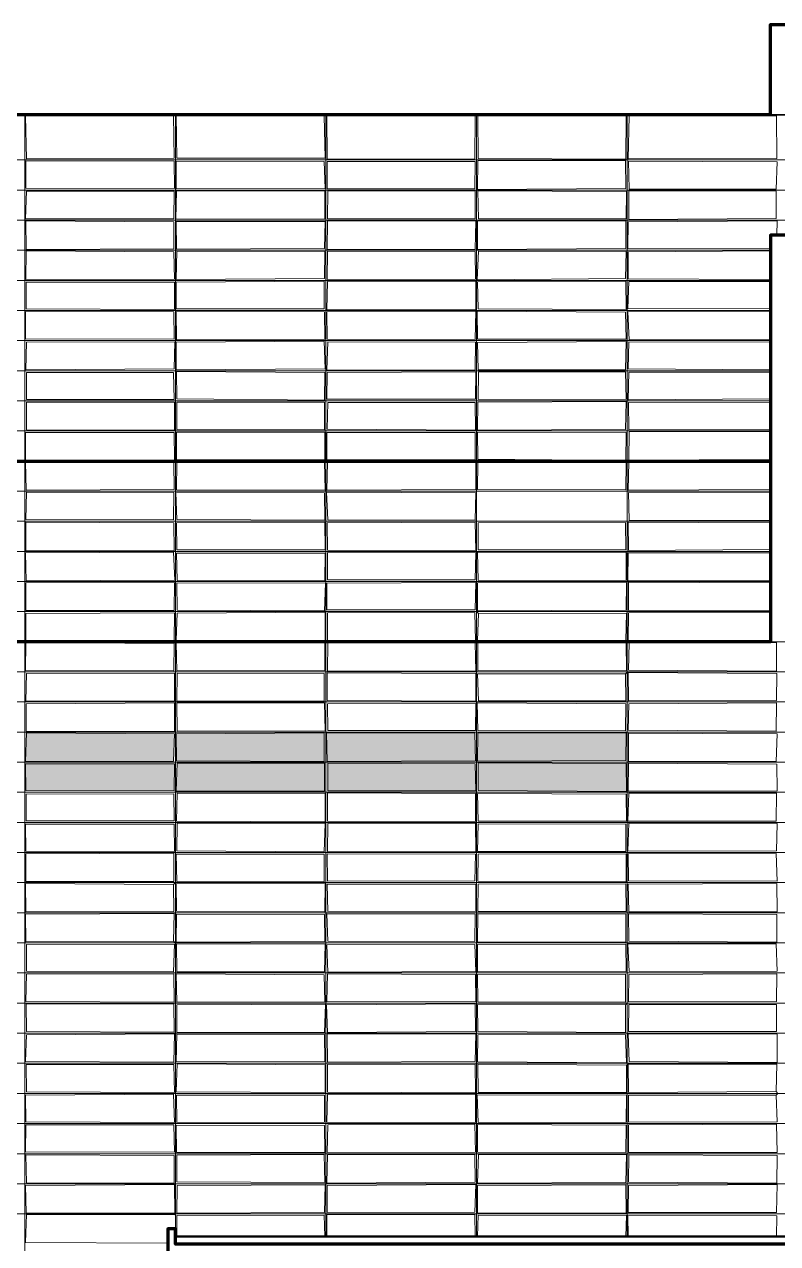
# Model space of a CAD drawing. Extents: x -50000 to 1632000, y -47600 to 308800.
# Drawn here: x 179987 to 209987, y 26216 to 74800 of the extents above; entities that cross this region are included whole.
import ezdxf

# ---------------------------------------------------------------- set-up
doc = ezdxf.new("R2010")
doc.units = 0
doc.header["$MEASUREMENT"] = 0
doc.layers.get('Defpoints').update_dxf_attribs({"color": 6})
doc.layers.add('2', color=7, linetype='Continuous')

msp = doc.modelspace()

# ---------------------------------------------------------------- hatches: boundary and pattern name
at = {"layer": '2', "linetype": 'Continuous'}
h = msp.add_hatch(color=251, dxfattribs=at)
h.dxf.hatch_style = 1
h.paths.add_polyline_path([(185962.6, 46536.4), (180064.8, 46570.1), (180033.4, 45427.3), (185930.9, 45439.6)])
h = msp.add_hatch(color=251, dxfattribs=at)
h.dxf.hatch_style = 1
h.paths.add_polyline_path([(191933.2, 46572.6), (186036.7, 46528.6), (186048.7, 45455.5), (191930.5, 45426.5)])
h = msp.add_hatch(color=251, dxfattribs=at)
h.dxf.hatch_style = 1
h.paths.add_polyline_path([(197929.7, 46562.9), (192026.1, 46573.7), (192045.4, 45433.2), (197950.6, 45459)])
h = msp.add_hatch(color=251, dxfattribs=at)
h.dxf.hatch_style = 1
h.paths.add_polyline_path([(203956.2, 46566.3), (198049.4, 46553.8), (198036.2, 45434.5), (203948, 45469)])
h = msp.add_hatch(color=251, dxfattribs=at)
h.dxf.hatch_style = 1
h.paths.add_polyline_path([(185971.6, 45329.9), (180030.1, 45334.3), (180042.1, 44268.6), (185948.2, 44262.1)])
h = msp.add_hatch(color=251, dxfattribs=at)
h.dxf.hatch_style = 1
h.paths.add_polyline_path([(191945.9, 45355.4), (186067.6, 45359.4), (186037.4, 44249.5), (191946.1, 44243.2)])
h = msp.add_hatch(color=251, dxfattribs=at)
h.dxf.hatch_style = 1
h.paths.add_polyline_path([(197939.5, 45332), (192070.5, 45366.9), (192071.2, 44255.3), (197962, 44262.4)])
h = msp.add_hatch(color=251, dxfattribs=at)
h.dxf.hatch_style = 1
h.paths.add_polyline_path([(203959.2, 45347.6), (198059.1, 45374.5), (198054.6, 44269.7), (203968.6, 44230.2)])

# ---------------------------------------------------------------- linework, layer by layer
at = {"layer": '2', "color": 8, "linetype": 'Continuous', "lineweight": 13}
for p, q in [((210000, 71200), (150000, 71200)), ((180000, 1000), (180000, 71200)), ((186000, 71200), (186000, 26800)), ((192000, 26500), (192000, 71200)), ((198000, 26500), (198000, 71200)), ((204000, 71200), (204000, 26500)), ((294000, 69400), (150000, 69400)), ((294000, 68200), (150000, 68200)), ((294000, 67000), (150000, 67000)), ((209667.5, 65800), (150000, 65800)), ((209700, 64600), (150000, 64600)), ((209700, 63400), (150000, 63400)), ((209700, 62200), (150000, 62200)), ((209700, 61000), (150000, 61000)), ((209700, 59800), (150000, 59800)), ((209700, 58600), (150000, 58600)), ((209700, 57400), (168000, 57400)), ((209700, 56200), (147000, 56200)), ((209700, 55000), (147000, 55000)), ((209700, 53800), (147000, 53800)), ((209700, 52600), (147000, 52600)), ((209700, 51400), (147000, 51400)), ((303000, 50200), (141000, 50200)), ((303000, 49000), (150000, 49000)), ((303000, 47800), (150000, 47800)), ((297000, 46600), (150000, 46600)), ((297000, 45400), (150000, 45400)), ((297000, 44200), (150000, 44200)), ((297000, 43000), (150000, 43000)), ((297000, 41800), (150000, 41800)), ((297000, 40600), (150000, 40600)), ((297000, 39400), (150000, 39400)), ((297000, 38200), (150000, 38200)), ((297000, 37000), (150000, 37000)), ((297000, 35800), (150000, 35800)), ((297000, 34600), (150000, 34600)), ((297000, 33400), (150000, 33400)), ((297000, 32200), (150000, 32200)), ((297000, 31000), (150000, 31000)), ((297000, 29800), (150000, 29800)), ((297000, 28600), (150000, 28600)), ((297000, 27400), (150000, 27400)), ((185700, 26200), (185700, 26800))]:
    msp.add_line(p, q, dxfattribs=at)
at = {"layer": '2', "color": 8, "linetype": 'Continuous', "lineweight": 9}
for p, q in [((180030.6, 71142.2), (185930.2, 71165.2)), ((180074.6, 69444.9), (180030.6, 71142.2)), ((185950.4, 69468.9), (185930.2, 71165.2)), ((186033.7, 71167.7), (191932.6, 71154.5)), ((186061.4, 69468.8), (186033.7, 71167.7)), ((191969.4, 69473.9), (191932.6, 71154.5)), ((192038.9, 71170.5), (197935.4, 71139.1)), ((192042.9, 69432.8), (192038.9, 71170.5)), ((197928.7, 69443.8), (197935.4, 71139.1)), ((198053.5, 71151.6), (203951.5, 71146.2)), ((198065.8, 69457.5), (198053.5, 71151.6)), ((203939.6, 69433.8), (203951.5, 71146.2)), ((204033.9, 69448.5), (204070.6, 71147.6)), ((204070.6, 71147.6), (209948, 71152.1)), ((209960.7, 69450.2), (209948, 71152.1)), ((180046.1, 68268), (180049.2, 69357.3)), ((180049.2, 69357.3), (185952, 69350.2)), ((180074.6, 69444.9), (185950.4, 69468.9)), ((185968.4, 68260.3), (185952, 69350.2)), ((186030.2, 69351.3), (191930.2, 69330.6)), ((186031.3, 68253), (186030.2, 69351.3)), ((186061.4, 69468.8), (191969.4, 69473.9)), ((191966.3, 68264.2), (191930.2, 69330.6)), ((192042.9, 69432.8), (197928.7, 69443.8)), ((192051.4, 68242.8), (192052.2, 69339.8)), ((192052.2, 69339.8), (197940.6, 69332.5)), ((197926.7, 68241.9), (197940.6, 69332.5)), ((198030.3, 68225.7), (198047.1, 69366.7)), ((198047.1, 69366.7), (203927, 69372.3)), ((198065.8, 69457.5), (203939.6, 69433.8)), ((203937.1, 68261), (203927, 69372.3)), ((204033.9, 69448.5), (209960.7, 69450.2)), ((204050.8, 69347.9), (209971, 69327.1)), ((204074.7, 68229.4), (204050.8, 69347.9)), ((209929.7, 68238.9), (209971, 69327.1)), ((180037, 67050.5), (180067.9, 68153.4)), ((180046.1, 68268), (185968.4, 68260.3)), ((180067.9, 68153.4), (185948, 68151.6)), ((185944.6, 67051.3), (185948, 68151.6)), ((186025.2, 67036.2), (186042.8, 68160.9)), ((186031.3, 68253), (191966.3, 68264.2)), ((186042.8, 68160.9), (191951.4, 68164)), ((191952.8, 67045.8), (191951.4, 68164)), ((192051.4, 68242.8), (197926.7, 68241.9)), ((192061.4, 67053.8), (192071.6, 68168.2)), ((192071.6, 68168.2), (197946.6, 68160.7)), ((197935.7, 67047), (197946.6, 68160.7)), ((198030.3, 68225.7), (203937.1, 68261)), ((198050.6, 68172), (203971.7, 68134.7)), ((198068.9, 67051.7), (198050.6, 68172)), ((203960.7, 67058.1), (203971.7, 68134.7)), ((204055.8, 67028.8), (204056.2, 68162.8)), ((204056.2, 68162.8), (209927.6, 68152.6)), ((204074.7, 68229.4), (209929.7, 68238.9)), ((209936, 67070.3), (209927.6, 68152.6)), ((180037, 67050.5), (185944.6, 67051.3)), ((192061.4, 67053.8), (197935.7, 67047)), ((198068.9, 67051.7), (203960.7, 67058.1)), ((204055.8, 67028.8), (209936, 67070.3)), ((180045.5, 66966.1), (185940.7, 66934)), ((180059.3, 65830.5), (180045.5, 66966.1)), ((185944.7, 65861), (185940.7, 66934)), ((186025.2, 67036.2), (191952.8, 67045.8)), ((186026.5, 66944), (191970.6, 66939.8)), ((186039.6, 65847.4), (186026.5, 66944)), ((191944, 65873.3), (191970.6, 66939.8)), ((192043.1, 65830.9), (192054.7, 66969.8)), ((192054.7, 66969.8), (197965.2, 66952.2)), ((197942.3, 65840.3), (197965.2, 66952.2)), ((198034.1, 66958.8), (203943.6, 66968.9)), ((198036.1, 65830.7), (198034.1, 66958.8)), ((203948.8, 65873.7), (203943.6, 66968.9)), ((204025.4, 65863.5), (204040.7, 66928.9)), ((204040.7, 66928.9), (209968.1, 66968.7)), ((209952, 66400), (209968.1, 66968.7)), ((180047.7, 64631.5), (180058.1, 65772.7)), ((180058.1, 65772.7), (185944.3, 65734)), ((180059.3, 65830.5), (185944.7, 65861)), ((185959.2, 64641.5), (185944.3, 65734)), ((186030.8, 64631.1), (186062.3, 65762.7)), ((186039.6, 65847.4), (191944, 65873.3)), ((186062.3, 65762.7), (191947.7, 65748.8)), ((191939.2, 64673.4), (191947.7, 65748.8)), ((192043.1, 65830.9), (197942.3, 65840.3)), ((192044.3, 64633.3), (192062.2, 65757.5)), ((192062.2, 65757.5), (197935.1, 65751.2)), ((197952.3, 64650.6), (197935.1, 65751.2)), ((198026.5, 64626.3), (198072, 65759.2)), ((198036.1, 65830.7), (203948.8, 65873.7)), ((198072, 65759.2), (203950.9, 65744.1)), ((203935.5, 64673.3), (203950.9, 65744.1)), ((204025.4, 65863.5), (209667.3, 65851.2)), ((204029.2, 65736.6), (209667.6, 65773.1)), ((204032.9, 64663.4), (204029.2, 65736.6)), ((180047.7, 64631.5), (185959.2, 64641.5)), ((186030.8, 64631.1), (191939.2, 64673.4)), ((192044.3, 64633.3), (197952.3, 64650.6)), ((198026.5, 64626.3), (203935.5, 64673.3)), ((204032.9, 64663.4), (209675.2, 64632.9)), ((180051, 63459.1), (180062, 64526.8)), ((180062, 64526.8), (185972.3, 64530)), ((185962.8, 63441.1), (185972.3, 64530)), ((186026.2, 63467.8), (186033.3, 64526)), ((186033.3, 64526), (191929.6, 64568)), ((191927.6, 63465.2), (191929.6, 64568)), ((192038.9, 63427.1), (192064.2, 64552.6)), ((192064.2, 64552.6), (197971.1, 64566.7)), ((197967.3, 63444.4), (197971.1, 64566.7)), ((198040.8, 64537), (203939.9, 64572.5)), ((198060, 63467.3), (198040.8, 64537)), ((203959.5, 63439.9), (203939.9, 64572.5)), ((204027.4, 63473.1), (204058.8, 64550.4)), ((204058.8, 64550.4), (209670, 64549.7)), ((180035.1, 63353.5), (185935.5, 63340.3)), ((180037.1, 62274.7), (180035.1, 63353.5)), ((180051, 63459.1), (185962.8, 63441.1)), ((185953, 62261.6), (185935.5, 63340.3)), ((186026.2, 63467.8), (191927.6, 63465.2)), ((186034.6, 63359.5), (191946.6, 63347.3)), ((186042.2, 62235.5), (186034.6, 63359.5)), ((191957.5, 62258.2), (191946.6, 63347.3)), ((192028.1, 63340), (197963.8, 63369.3)), ((192043.3, 62252.2), (192028.1, 63340)), ((192038.9, 63427.1), (197967.3, 63444.4)), ((197946.4, 62241.2), (197963.8, 63369.3)), ((198027.3, 63373.9), (203930.1, 63334)), ((198037.3, 62259.6), (198027.3, 63373.9)), ((198060, 63467.3), (203959.5, 63439.9)), ((203959.4, 62255.9), (203930.1, 63334)), ((204025.1, 63341.5), (209670.6, 63361)), ((204072, 62231.4), (204025.1, 63341.5)), ((204027.4, 63473.1), (209665.5, 63469.8)), ((180037.1, 62274.7), (185953, 62261.6)), ((186042.2, 62235.5), (191957.5, 62258.2)), ((192043.3, 62252.2), (197946.4, 62241.2)), ((198037.3, 62259.6), (203959.4, 62255.9)), ((204072, 62231.4), (209670.5, 62229.8)), ((180043.6, 61032.3), (180071.3, 62137.6)), ((180071.3, 62137.6), (185973.6, 62144.2)), ((185955.3, 61071.9), (185973.6, 62144.2)), ((186037.2, 62137.6), (191928.5, 62170.9)), ((186038.1, 61035.2), (186037.2, 62137.6)), ((191971.9, 61074), (191928.5, 62170.9)), ((192036.8, 61025.7), (192066.6, 62150)), ((192066.6, 62150), (197957.5, 62132.4)), ((197943.5, 61037), (197957.5, 62132.4)), ((198035.4, 62130.3), (203953.7, 62159.3)), ((198054.9, 61032.2), (198035.4, 62130.3)), ((203934.4, 61028.3), (203953.7, 62159.3)), ((204037, 61069.5), (204056.1, 62153.4)), ((204056.1, 62153.4), (209666, 62131.5)), ((180043.6, 61032.3), (185955.3, 61071.9)), ((180064.7, 59849.9), (180064.8, 60927.5)), ((180064.8, 60927.5), (185930.7, 60931.3)), ((185951.6, 59849.9), (185930.7, 60931.3)), ((186038.1, 61035.2), (191971.9, 61074)), ((186044.5, 60970.4), (191955, 60931.9)), ((186060.1, 59874.9), (186044.5, 60970.4)), ((191935.3, 59830.2), (191955, 60931.9)), ((192026.6, 59866.8), (192041.7, 60930.9)), ((192036.8, 61025.7), (197943.5, 61037)), ((192041.7, 60930.9), (197964.3, 60951.3)), ((197960, 59865.5), (197964.3, 60951.3)), ((198054.9, 61032.2), (203934.4, 61028.3)), ((198063.7, 59846.5), (198072.8, 60956.8)), ((198072.8, 60956.8), (203927.5, 60952.8)), ((203950.9, 59869.8), (203927.5, 60952.8)), ((204035.3, 59844.9), (204068.5, 60936.1)), ((204037, 61069.5), (209672.6, 61032.1)), ((204068.5, 60936.1), (209662.7, 60942.3)), ((180064.7, 59849.9), (185951.6, 59849.9)), ((186060.1, 59874.9), (191935.3, 59830.2)), ((192026.6, 59866.8), (197960, 59865.5)), ((198053.3, 59744), (203955, 59773.4)), ((198063.7, 59846.5), (203950.9, 59869.8)), ((203926.6, 58657.6), (203955, 59773.4)), ((204035.3, 59844.9), (209664.8, 59873)), ((180064.5, 59745.7), (185963.2, 59746.8)), ((180069.2, 58647.7), (180064.5, 59745.7)), ((185961.3, 58626.6), (185963.2, 59746.8)), ((186053.4, 59741), (191933.8, 59748.8)), ((186060.9, 58654.7), (186053.4, 59741)), ((191941.1, 58637.1), (191933.8, 59748.8)), ((192049, 58664.8), (192066.9, 59731.9)), ((192066.9, 59731.9), (197943.8, 59729.7)), ((197959.9, 58632.5), (197943.8, 59729.7)), ((198033.2, 58626.4), (198053.3, 59744)), ((204048, 59732.8), (209663.6, 59748.7)), ((204067.5, 58647.8), (204048, 59732.8)), ((180028.6, 58541.5), (185948.2, 58531.1)), ((180030.8, 57439.8), (180028.6, 58541.5)), ((180069.2, 58647.7), (185961.3, 58626.6)), ((185965.8, 57446.4), (185948.2, 58531.1)), ((186042.4, 58549), (191950.6, 58554.6)), ((186051.7, 57445.9), (186042.4, 58549)), ((186060.9, 58654.7), (191941.1, 58637.1)), ((191953.1, 57455.7), (191950.6, 58554.6)), ((192031.4, 58539.3), (197946.9, 58535.9)), ((192031.5, 57445.9), (192031.4, 58539.3)), ((192049, 58664.8), (197959.9, 58632.5)), ((197936.2, 57445), (197946.9, 58535.9)), ((198033.2, 58626.4), (203926.6, 58657.6)), ((198035.9, 58544.7), (203954.5, 58538.2)), ((198048.9, 57473.7), (198035.9, 58544.7)), ((203937.3, 57425.6), (203954.5, 58538.2)), ((204061, 57435.5), (204069.1, 58558.4)), ((204067.5, 58647.8), (209663, 58662.1)), ((204069.1, 58558.4), (209675, 58571.7)), ((180027.8, 57373), (185941.9, 57343.1)), ((180060.1, 56242.2), (180027.8, 57373)), ((180030.8, 57439.8), (185965.8, 57446.4)), ((185947.1, 56263.2), (185941.9, 57343.1)), ((186048.4, 56251.2), (186054.5, 57345.5)), ((186051.7, 57445.9), (191953.1, 57455.7)), ((186054.5, 57345.5), (191946.6, 57373.9)), ((191962.1, 56235.1), (191946.6, 57373.9)), ((192031.5, 57445.9), (197936.2, 57445)), ((192038.1, 56233.4), (192053.2, 57342)), ((192053.2, 57342), (197966.8, 57360.3)), ((197973, 56262.9), (197966.8, 57360.3)), ((198030.4, 56269.6), (198042.5, 57335.9)), ((198042.5, 57335.9), (203960.4, 57329.3)), ((198048.9, 57473.7), (203937.3, 57425.6)), ((204036.2, 56237.2), (204064.3, 57362.8)), ((204061, 57435.5), (209667.4, 57465.7)), ((204064.3, 57362.8), (209682.5, 57363.3)), ((203944.1, 56255.2), (203960.4, 57329.3)), ((180042.6, 55074.6), (180071.4, 56159.3)), ((180060.1, 56242.2), (185947.1, 56263.2)), ((180071.4, 56159.3), (185944.7, 56142.2)), ((185931.2, 55062.5), (185944.7, 56142.2)), ((186025.2, 56152), (191937.4, 56138.4)), ((186063, 55073.4), (186025.2, 56152)), ((186048.4, 56251.2), (191962.1, 56235.1)), ((191958.1, 55038.7), (191937.4, 56138.4)), ((192025.7, 56163.5), (197962.5, 56136.3)), ((192067.1, 55059.5), (192025.7, 56163.5)), ((192038.1, 56233.4), (197973, 56262.9)), ((197945.1, 55038.6), (197962.5, 56136.3)), ((198030.4, 56269.6), (203944.1, 56255.2)), ((204036.2, 56237.2), (209663.9, 56261.6)), ((204051.7, 56149.7), (209663.3, 56126.6)), ((204074.5, 55042.4), (204051.7, 56149.7)), ((180039.9, 54970.8), (185943.1, 54933.5)), ((180050.8, 53827.6), (180039.9, 54970.8)), ((180042.6, 55074.6), (185931.2, 55062.5)), ((185952.3, 53825.6), (185943.1, 54933.5)), ((186050.3, 54936.2), (191959.9, 54968.1)), ((186054.5, 53863.5), (186050.3, 54936.2)), ((186063, 55073.4), (191958.1, 55038.7)), ((191963.9, 53858), (191959.9, 54968.1)), ((192051.6, 54938.9), (197938, 54959.6)), ((192058.9, 53843.7), (192051.6, 54938.9)), ((192067.1, 55059.5), (197945.1, 55038.6)), ((197969.6, 53838.3), (197938, 54959.6)), ((198056.9, 53864.2), (198067.2, 54939.3)), ((198067.2, 54939.3), (203925.7, 54951.1)), ((203946, 53868.3), (203925.7, 54951.1)), ((204035.8, 54966.4), (209668.3, 54932.3)), ((204048.4, 53834.3), (204035.8, 54966.4)), ((204074.5, 55042.4), (209672.1, 55033.4)), ((180037, 53745.4), (185932.1, 53764.6)), ((180053.1, 52630.1), (180037, 53745.4)), ((180050.8, 53827.6), (185952.3, 53825.6)), ((185972.9, 52654.1), (185932.1, 53764.6)), ((186048.7, 53732.1), (191965.7, 53733.5)), ((186074, 52635), (186048.7, 53732.1)), ((186054.5, 53863.5), (191963.9, 53858)), ((191950.8, 52631.6), (191965.7, 53733.5)), ((192053.2, 52660.6), (192064.9, 53760.2)), ((192058.9, 53843.7), (197969.6, 53838.3)), ((192064.9, 53760.2), (197965, 53741)), ((197939.1, 52663.3), (197965, 53741)), ((198038.4, 53774.1), (203949.9, 53759.5)), ((198058.5, 52641), (198038.4, 53774.1)), ((198056.9, 53864.2), (203946, 53868.3)), ((203955.4, 52658.6), (203949.9, 53759.5)), ((204027.3, 52646.1), (204038.6, 53745.5)), ((204038.6, 53745.5), (209664.1, 53741.9)), ((204048.4, 53834.3), (209673, 53871.8)), ((180038.5, 52544.1), (185960.3, 52566.6)), ((180043.5, 51444), (180038.5, 52544.1)), ((180053.1, 52630.1), (185972.9, 52654.1)), ((185955.8, 51449.6), (185960.3, 52566.6)), ((186058.3, 52547.6), (191973.8, 52528.7)), ((186066.4, 51457.2), (186058.3, 52547.6)), ((186074, 52635), (191950.8, 52631.6)), ((191944.1, 51437), (191973.8, 52528.7)), ((192028.4, 51469.6), (192031.8, 52533.3)), ((192031.8, 52533.3), (197967.2, 52561.9)), ((192053.2, 52660.6), (197939.1, 52663.3)), ((197943, 51470.9), (197967.2, 52561.9)), ((198036.3, 51429.7), (198040.6, 52548)), ((198040.6, 52548), (203964.8, 52563.5)), ((198058.5, 52641), (203955.4, 52658.6)), ((203957.4, 51454.7), (203964.8, 52563.5)), ((204027.3, 52646.1), (209684.2, 52627)), ((204044.1, 51447.5), (204048.5, 52572.2)), ((204048.5, 52572.2), (209682, 52540.4)), ((180043.5, 51444), (185955.8, 51449.6)), ((180046.4, 51325.8), (185961.2, 51354.9)), ((180047.5, 50236), (180046.4, 51325.8)), ((185953.9, 50243.1), (185961.2, 51354.9)), ((186031.9, 50267.3), (186070.2, 51331.9)), ((186066.4, 51457.2), (191944.1, 51437)), ((186070.2, 51331.9), (191963.1, 51373.2)), ((191968.1, 50249.3), (191963.1, 51373.2)), ((192028.4, 51469.6), (197943, 51470.9)), ((192058.4, 50250.3), (192066.3, 51352.6)), ((192066.3, 51352.6), (197932, 51364.3)), ((197949.6, 50231.7), (197932, 51364.3)), ((198000, 51400), (198074.9, 51327.6)), ((198036.3, 51429.7), (203957.4, 51454.7)), ((198036.7, 50254.7), (198074.9, 51327.6)), ((198074.9, 51327.6), (203973.6, 51335.6)), ((203948.6, 50244), (203973.6, 51335.6)), ((204041.6, 50267.4), (204044.4, 51348.7)), ((204044.1, 51447.5), (209663.9, 51462.6)), ((204044.4, 51348.7), (209679.5, 51370.3)), ((180030.5, 49055.2), (180038, 50165.8)), ((180038, 50165.8), (185951.7, 50129.8)), ((180047.5, 50236), (185953.9, 50243.1)), ((185938.7, 49046.5), (185951.7, 50129.8)), ((186031.9, 50267.3), (191968.1, 50249.3)), ((186035.1, 50156.7), (191958.1, 50173.7)), ((186061.1, 49035.3), (186035.1, 50156.7)), ((191954.4, 49050.5), (191958.1, 50173.7)), ((192054.4, 49027.7), (192073.8, 50162.6)), ((192058.4, 50250.3), (197949.6, 50231.7)), ((192073.8, 50162.6), (197943.3, 50138.9)), ((197961.3, 49027.8), (197943.3, 50138.9)), ((198036.7, 50254.7), (203948.6, 50244)), ((198042.8, 49038.8), (198044.6, 50148)), ((198044.6, 50148), (203951.4, 50164)), ((203973.8, 49049.5), (203951.4, 50164)), ((204041.6, 50267.4), (209669.1, 50250.6)), ((204048.1, 49072.5), (204074.4, 50154.7)), ((204074.4, 50154.7), (209938.4, 50169.9)), ((209941.1, 49032.6), (209938.4, 50169.9)), ((204048.1, 49072.5), (209941.1, 49032.6)), ((180030.5, 49055.2), (185938.7, 49046.5)), ((180047.7, 47835), (180065.6, 48935.5)), ((180065.6, 48935.5), (185968.1, 48951.8)), ((185964.8, 47844.9), (185968.1, 48951.8)), ((186055, 47831.9), (186074.9, 48949.5)), ((186061.1, 49035.3), (191954.4, 49050.5)), ((186074.9, 48949.5), (191930.4, 48932.2)), ((191927.2, 47828.5), (191930.4, 48932.2)), ((192041.6, 48965.7), (197972.8, 48937.3)), ((192048.9, 47864.3), (192041.6, 48965.7)), ((192054.4, 49027.7), (197961.3, 49027.8)), ((197972.2, 47825.9), (197972.8, 48937.3)), ((198029, 48925.4), (203932.1, 48926)), ((198069.2, 47848), (198029, 48925.4)), ((198042.8, 49038.8), (203973.8, 49049.5)), ((204000, 49000), (203932.1, 48926)), ((203943, 47850.5), (203932.1, 48926)), ((204032.8, 48971.8), (209954.4, 48931.6)), ((204049.5, 47847.4), (204032.8, 48971.8)), ((209942.4, 47860.1), (209954.4, 48931.6)), ((180047.7, 47835), (185964.8, 47844.9)), ((180051.9, 47725.9), (185970.9, 47766.3)), ((180053.3, 46639.2), (180051.9, 47725.9)), ((185962.6, 46625.6), (185970.9, 47766.3)), ((186053.7, 47769), (191940.8, 47763.4)), ((186074.6, 46638.1), (186053.7, 47769)), ((186055, 47831.9), (191927.2, 47828.5)), ((191972, 46648.3), (191940.8, 47763.4)), ((192048.9, 47864.3), (197972.2, 47825.9)), ((192061.1, 47725.5), (197969.2, 47743.7)), ((192067.1, 46656.5), (192061.1, 47725.5)), ((197955.8, 46664), (197969.2, 47743.7)), ((198025.1, 47768.1), (203943.7, 47725.3)), ((198042.7, 46668.5), (198025.1, 47768.1)), ((198069.2, 47848), (203943, 47850.5)), ((203935.4, 46644.9), (203943.7, 47725.3)), ((204031.4, 46673.8), (204063.9, 47726.9)), ((204049.5, 47847.4), (209942.4, 47860.1)), ((204063.9, 47726.9), (209947.5, 47765.3)), ((209926.7, 46634.4), (209947.5, 47765.3)), ((186074.6, 46638.1), (191972, 46648.3)), ((192067.1, 46656.5), (197955.8, 46664)), ((198042.7, 46668.5), (203935.4, 46644.9)), ((204031.4, 46673.8), (209926.7, 46634.4)), ((180053.3, 46639.2), (185962.6, 46625.6)), ((204043.8, 46551.6), (209974.5, 46527.6)), ((204046.1, 45426.5), (204043.8, 46551.6)), ((209934.3, 45433.6), (209974.5, 46527.6)), ((204036.3, 44239.2), (204042.7, 45364.2)), ((204042.7, 45364.2), (209950.9, 45327.6)), ((204046.1, 45426.5), (209934.3, 45433.6)), ((209967.7, 44261.2), (209950.9, 45327.6)), ((204036.3, 44239.2), (209967.7, 44261.2)), ((180052.8, 44125.2), (185942.4, 44136.1)), ((180054.6, 43066.8), (180052.8, 44125.2)), ((185955.5, 43063), (185942.4, 44136.1)), ((186051.7, 43050.4), (186070.6, 44169.5)), ((186070.6, 44169.5), (191973.3, 44147.6)), ((191973.1, 43027.4), (191973.3, 44147.6)), ((192056.9, 43053.3), (192058.3, 44173.6)), ((192058.3, 44173.6), (197950.8, 44154.6)), ((197959.1, 43033.7), (197950.8, 44154.6)), ((198032.5, 44150.7), (203960.8, 44130.6)), ((198065.3, 43044), (198032.5, 44150.7)), ((203973.5, 43055.4), (203960.8, 44130.6)), ((204025.1, 43046.1), (204066.4, 44167.2)), ((204066.4, 44167.2), (209948.4, 44166.2)), ((209928.2, 43044.5), (209948.4, 44166.2)), ((180027.2, 42931.2), (185950.4, 42928)), ((180045.4, 41858.4), (180027.2, 42931.2)), ((180054.6, 43066.8), (185955.5, 43063)), ((185962.3, 41838.8), (185950.4, 42928)), ((186051.7, 43050.4), (191973.1, 43027.4)), ((186052.3, 41864.1), (186069.9, 42970.9)), ((186069.9, 42970.9), (191966.5, 42952.9)), ((191927.1, 41827.8), (191966.5, 42952.9)), ((192055.8, 41840.3), (192072, 42951)), ((192056.9, 43053.3), (197959.1, 43033.7)), ((192072, 42951), (197956.6, 42970.8)), ((197963, 41831.5), (197956.6, 42970.8)), ((198030.6, 41846), (198055.9, 42944.8)), ((198055.9, 42944.8), (203948.2, 42934.6)), ((198065.3, 43044), (203973.5, 43055.4)), ((203948, 41840.2), (203948.2, 42934.6)), ((204025.1, 43046.1), (209928.2, 43044.5)), ((204028.3, 41851.3), (204066.7, 42964.9)), ((204066.7, 42964.9), (209971.5, 42950.1)), ((209943, 41870.1), (209971.5, 42950.1)), ((180045.4, 41858.4), (185962.3, 41838.8)), ((186052.3, 41864.1), (191927.1, 41827.8)), ((192055.8, 41840.3), (197963, 41831.5)), ((198030.6, 41846), (203948, 41840.2)), ((204028.3, 41851.3), (209943, 41870.1)), ((180038.8, 41742.7), (185941.2, 41770.1)), ((180042.3, 40649.7), (180038.8, 41742.7)), ((185945.1, 40650.2), (185941.2, 41770.1)), ((186028.2, 41738.1), (191931.6, 41732.3)), ((186053, 40646.6), (186028.2, 41738.1)), ((191931.3, 40626.2), (191931.6, 41732.3)), ((192043, 41746.4), (197949.3, 41730.8)), ((192056.6, 40660.8), (192043, 41746.4)), ((197929.4, 40665.8), (197949.3, 41730.8)), ((198049.9, 40663.3), (198055.1, 41734.3)), ((198055.1, 41734.3), (203953.5, 41754.3)), ((203961.8, 40627.4), (203953.5, 41754.3)), ((204032.9, 41752.7), (209934.1, 41764.9)), ((204054.9, 40668.1), (204032.9, 41752.7)), ((209972.8, 40657.5), (209934.1, 41764.9)), ((180033, 40561.1), (185930.2, 40525.9)), ((180050.8, 39430.6), (180033, 40561.1)), ((180042.3, 40649.7), (185945.1, 40650.2)), ((186000, 40600), (185930.2, 40525.9)), ((185935.3, 39451.1), (185930.2, 40525.9)), ((186036, 40558.9), (191966.4, 40566.3)), ((186048.9, 39460.7), (186036, 40558.9)), ((186053, 40646.6), (191931.3, 40626.2)), ((191952.8, 39440.6), (191966.4, 40566.3)), ((192042, 40542.1), (197961.4, 40536.8)), ((192068.3, 39449.2), (192042, 40542.1)), ((192056.6, 40660.8), (197929.4, 40665.8)), ((197968, 39461.5), (197961.4, 40536.8)), ((198048.5, 39453.3), (198062, 40533.3)), ((198049.9, 40663.3), (203961.8, 40627.4)), ((198062, 40533.3), (203948.7, 40552.3)), ((203958.9, 39456.7), (203948.7, 40552.3)), ((204033.8, 40534.5), (209954.7, 40569.8)), ((204056.4, 39442.8), (204033.8, 40534.5)), ((204054.9, 40668.1), (209972.8, 40657.5)), ((209973.9, 39434.3), (209954.7, 40569.8)), ((180032, 39343.8), (185946.1, 39372.7)), ((180050.8, 39430.6), (185935.3, 39451.1)), ((185927, 38274.2), (185946.1, 39372.7)), ((186048.9, 39460.7), (191952.8, 39440.6)), ((192039.1, 39357.3), (197936.6, 39337.4)), ((192071.5, 38262.7), (192039.1, 39357.3)), ((192068.3, 39449.2), (197968, 39461.5)), ((198029.1, 38231.1), (198050.3, 39362.9)), ((198048.5, 39453.3), (203958.9, 39456.7)), ((198050.3, 39362.9), (203936, 39349.2)), ((204047.1, 39356.2), (209958.3, 39331.2)), ((204068.1, 38269.5), (204047.1, 39356.2)), ((204056.4, 39442.8), (209973.9, 39434.3)), ((180041.2, 38239.1), (180032, 39343.8)), ((186026.6, 38225.2), (186044.8, 39344.6)), ((186044.8, 39344.6), (191936, 39334.9)), ((191954.3, 38257.4), (191936, 39334.9)), ((197932.9, 38253.6), (197936.6, 39337.4)), ((203944.4, 38229.7), (203936, 39349.2)), ((209950.4, 38225.3), (209958.3, 39331.2)), ((180041.2, 38239.1), (185927, 38274.2)), ((180067.8, 37070.7), (180068, 38129.6)), ((180068, 38129.6), (185965.7, 38152.4)), ((185926.9, 37041.9), (185965.7, 38152.4)), ((186000, 38200), (185927, 38274.2)), ((186026.6, 38225.2), (191954.3, 38257.4)), ((186048.3, 38160.3), (191972.6, 38147.4)), ((186058.8, 37048.2), (186048.3, 38160.3)), ((191934.8, 37051), (191972.6, 38147.4)), ((192030, 38125.8), (197925.6, 38137.5)), ((192072.7, 37039.2), (192030, 38125.8)), ((192071.5, 38262.7), (197932.9, 38253.6)), ((197973.2, 37063.5), (197925.6, 38137.5)), ((198029.1, 38231.1), (203944.4, 38229.7)), ((198030.6, 38132.6), (203942.9, 38150.7)), ((198034.6, 37045.3), (198030.6, 38132.6)), ((203951.4, 37063.9), (203942.9, 38150.7)), ((204026.4, 38157), (209931.3, 38163)), ((204068.8, 37061.2), (204026.4, 38157)), ((204068.1, 38269.5), (209950.4, 38225.3)), ((209965.4, 37073.7), (209931.3, 38163)), ((180047.5, 35858.8), (180065.7, 36954.8)), ((180065.7, 36954.8), (185935.4, 36965.6)), ((180067.8, 37070.7), (185926.9, 37041.9)), ((185951.1, 35842.8), (185935.4, 36965.6)), ((186030.1, 36969.3), (191930.2, 36928.9)), ((186060, 35836.5), (186030.1, 36969.3)), ((186058.8, 37048.2), (191934.8, 37051)), ((191954.3, 35856.3), (191930.2, 36928.9)), ((192032.4, 35856.9), (192058.7, 36970.7)), ((192058.7, 36970.7), (197961.2, 36942.7)), ((192072.7, 37039.2), (197973.2, 37063.5)), ((197961.7, 35859.6), (197961.2, 36942.7)), ((198030.9, 36933), (203930.2, 36958)), ((198049, 35853), (198030.9, 36933)), ((198034.6, 37045.3), (203951.4, 37063.9)), ((203928.3, 35843.4), (203930.2, 36958)), ((204050, 35852.9), (204065.3, 36945.9)), ((204065.3, 36945.9), (209956.8, 36960.6)), ((204068.8, 37061.2), (209965.4, 37073.7)), ((209947.5, 35858.2), (209956.8, 36960.6)), ((180047.5, 35858.8), (185951.1, 35842.8)), ((180061.6, 35775), (185940.5, 35770.7)), ((180067.5, 34663.3), (180061.6, 35775)), ((185948.1, 34640.1), (185940.5, 35770.7)), ((186054.5, 35725.6), (191974.9, 35756.4)), ((186060.7, 34637.4), (186054.5, 35725.6)), ((186060, 35836.5), (191954.3, 35856.3)), ((191934.7, 34628.7), (191974.9, 35756.4)), ((192025.5, 35734.5), (197935, 35774.1)), ((192058.8, 34630.3), (192025.5, 35734.5)), ((192032.4, 35856.9), (197961.7, 35859.6)), ((197954.3, 34663.5), (197935, 35774.1)), ((198036.9, 35741.4), (203928, 35725.3)), ((198048.5, 34662.2), (198036.9, 35741.4)), ((198049, 35853), (203928.3, 35843.4)), ((203927.8, 34630.9), (203928, 35725.3)), ((204000, 35800), (203928, 35725.3)), ((204048.8, 34661.9), (204057.4, 35746)), ((204050, 35852.9), (209947.5, 35858.2)), ((204057.4, 35746), (209947.2, 35743.9)), ((209948.4, 34667.8), (209947.2, 35743.9)), ((180031.4, 33471.7), (180070.1, 34541.4)), ((180067.5, 34663.3), (185948.1, 34640.1)), ((180070.1, 34541.4), (185967.5, 34569.3)), ((185944.7, 33449.5), (185967.5, 34569.3)), ((186029.6, 33462.9), (186060.7, 34558.2)), ((186060.7, 34637.4), (191934.7, 34628.7)), ((186060.7, 34558.2), (191934.6, 34544.9)), ((191952.4, 33466.9), (191934.6, 34544.9)), ((192041, 34565.1), (197963, 34572.3)), ((192065.7, 33448.1), (192041, 34565.1)), ((192058.8, 34630.3), (197954.3, 34663.5)), ((197944.8, 33466.3), (197963, 34572.3)), ((198037.9, 33457.5), (198051, 34540.1)), ((198048.5, 34662.2), (203927.8, 34630.9)), ((198051, 34540.1), (203934.2, 34550.8)), ((203974.5, 33426), (203934.2, 34550.8)), ((204038.8, 34572.8), (209970.2, 34558.8)), ((204069.3, 33469.2), (204038.8, 34572.8)), ((204048.8, 34661.9), (209948.4, 34667.8)), ((209965.2, 33432.1), (209970.2, 34558.8)), ((180031.4, 33471.7), (185944.7, 33449.5)), ((180058.1, 33352.7), (185933.8, 33355.5)), ((180066.8, 32263.9), (180058.1, 33352.7)), ((185968.5, 32243.3), (185933.8, 33355.5)), ((186029.6, 33462.9), (191952.4, 33466.9)), ((186033.2, 32268.4), (186071.6, 33373.8)), ((186071.6, 33373.8), (191969, 33335.4)), ((191962.4, 32238.3), (191969, 33335.4)), ((192056.8, 33353.2), (197940.7, 33365.3)), ((192057.7, 32247.1), (192056.8, 33353.2)), ((192065.7, 33448.1), (197944.8, 33466.3)), ((197956.7, 32225.2), (197940.7, 33365.3)), ((198037.9, 33457.5), (203974.5, 33426)), ((198049.4, 33362.7), (203972.7, 33327.5)), ((198054.8, 32233.3), (198049.4, 33362.7)), ((203962.9, 32240.5), (203972.7, 33327.5)), ((204038.9, 33363.3), (209962.2, 33360.9)), ((204051.3, 32234), (204038.9, 33363.3)), ((204069.3, 33469.2), (209965.2, 33432.1)), ((209925.6, 32272.9), (209962.2, 33360.9)), ((180026.9, 32127.5), (185930.3, 32168.2)), ((180038.4, 31065.2), (180026.9, 32127.5)), ((180066.8, 32263.9), (185968.5, 32243.3)), ((185965.8, 31039.1), (185930.3, 32168.2)), ((186033.2, 32268.4), (191962.4, 32238.3)), ((186039.5, 32126.1), (191943.1, 32126.5)), ((186060.1, 31040.2), (186039.5, 32126.1)), ((191935.2, 31049.3), (191943.1, 32126.5)), ((192036.9, 31060.9), (192056.1, 32159.8)), ((192056.1, 32159.8), (197960.6, 32167)), ((192057.7, 32247.1), (197956.7, 32225.2)), ((197949.9, 31044.6), (197960.6, 32167)), ((198025.6, 32148.4), (203966, 32129.7)), ((198056.3, 31043.2), (198025.6, 32148.4)), ((198054.8, 32233.3), (203962.9, 32240.5)), ((203953.3, 31059.2), (203966, 32129.7)), ((204049.7, 32129.6), (209930.4, 32126.4)), ((204050.1, 31055.4), (204049.7, 32129.6)), ((204051.3, 32234), (209925.6, 32272.9)), ((210000, 32200), (209925.6, 32272.9)), ((210000, 32200), (209930.4, 32126.4)), ((209970.4, 31066.5), (209930.4, 32126.4)), ((180025.1, 29870.7), (180040.6, 30955.1)), ((180038.4, 31065.2), (185965.8, 31039.1)), ((180040.6, 30955.1), (185937.4, 30946.9)), ((185963, 29857.9), (185937.4, 30946.9)), ((186027.9, 30935.5), (191938.7, 30925.1)), ((186051, 29845.8), (186027.9, 30935.5)), ((186060.1, 31040.2), (191935.2, 31049.3)), ((191959.4, 29841.1), (191938.7, 30925.1)), ((192036.9, 31060.9), (197949.9, 31044.6)), ((192052.7, 29850.9), (192066.9, 30947.8)), ((192066.9, 30947.8), (197925.1, 30970.9)), ((197957.9, 29859.1), (197925.1, 30970.9)), ((198030.9, 30968.5), (203961.6, 30936.3)), ((198035.5, 29857.6), (198030.9, 30968.5)), ((198056.3, 31043.2), (203953.3, 31059.2)), ((203942.8, 29844.5), (203961.6, 30936.3)), ((204050.1, 31055.4), (209970.4, 31066.5)), ((204052.5, 30947.4), (209945.4, 30972)), ((204053.1, 29845.2), (204052.5, 30947.4)), ((209964.4, 29845.3), (209945.4, 30972)), ((180025.1, 29870.7), (185963, 29857.9)), ((180046.6, 29749.9), (185952.6, 29728.4)), ((180067.7, 28637.7), (180046.6, 29749.9)), ((185956.1, 28626.3), (185952.6, 29728.4)), ((186051, 29845.8), (191959.4, 29841.1)), ((186059.3, 29736.7), (191926.6, 29767.1)), ((186061.2, 28674.5), (186059.3, 29736.7)), ((191947.7, 28656.8), (191926.6, 29767.1)), ((192038.2, 28626), (192063.9, 29754.5)), ((192052.7, 29850.9), (197957.9, 29859.1)), ((192063.9, 29754.5), (197925.5, 29772.3)), ((197946.6, 28658), (197925.5, 29772.3)), ((198035.5, 29857.6), (203942.8, 29844.5)), ((198038.2, 28625.4), (198071.5, 29766.1)), ((198071.5, 29766.1), (203969.5, 29747.9)), ((203944.3, 28655.9), (203969.5, 29747.9)), ((204044, 28663.9), (204059.7, 29760)), ((204053.1, 29845.2), (209964.4, 29845.3)), ((204059.7, 29760), (209972.5, 29730.3)), ((209957.9, 28628.9), (209972.5, 29730.3)), ((186061.2, 28674.5), (191947.7, 28656.8)), ((180028.9, 28538.3), (185968.6, 28572.5)), ((180051.9, 27439.5), (180028.9, 28538.3)), ((180067.7, 28637.7), (185956.1, 28626.3)), ((185972.5, 27428.5), (185968.6, 28572.5)), ((186061.7, 27433.3), (186066.9, 28526.8)), ((186066.9, 28526.8), (191971.7, 28559.1)), ((191935.7, 27459.2), (191971.7, 28559.1)), ((192038.2, 28626), (197946.6, 28658)), ((192047.1, 27450.9), (192052.1, 28526.5)), ((192052.1, 28526.5), (197973.4, 28567.3)), ((197926.5, 27465.5), (197973.4, 28567.3)), ((198036.7, 27438.6), (198039, 28529.7)), ((198038.2, 28625.4), (203944.3, 28655.9)), ((198039, 28529.7), (203942.6, 28553.1)), ((203952.7, 27427.4), (203942.6, 28553.1)), ((204031.1, 27461.8), (204050.1, 28525.5)), ((204044, 28663.9), (209957.9, 28628.9)), ((204050.1, 28525.5), (209971.7, 28572.3)), ((209945.1, 27449.9), (209971.7, 28572.3)), ((180030.9, 26266.6), (180071.5, 27370.6)), ((180051.9, 27439.5), (185972.5, 27428.5)), ((180071.5, 27370.6), (185972.6, 27365.1)), ((186058.5, 27332.9), (186056.6, 26500)), ((191927.8, 27356), (186058.5, 27332.9)), ((186061.7, 27433.3), (191935.7, 27459.2)), ((191957.3, 26500), (191927.8, 27356)), ((192029.5, 26500), (192036.6, 27359.9)), ((192036.6, 27359.9), (197934, 27372.7)), ((192047.1, 27450.9), (197926.5, 27465.5)), ((197940.4, 26500), (197934, 27372.7)), ((198035.1, 26500), (198057.8, 27349.3)), ((198036.7, 27438.6), (203952.7, 27427.4)), ((198057.8, 27349.3), (203963.7, 27337.3)), ((203938, 26500), (203963.7, 27337.3)), ((209951.3, 27328.3), (204027.5, 27341.2)), ((204027.5, 27341.2), (204036.4, 26500)), ((204031.1, 27461.8), (209945.1, 27449.9)), ((209938.8, 26500), (209951.3, 27328.3)), ((180030.9, 26266.6), (185673.5, 26231.7))]:
    msp.add_line(p, q, dxfattribs=at)
at = {"layer": '2', "color": 7, "linetype": 'Continuous', "lineweight": 9}
for p, q in [((180033.4, 45427.3), (180064.8, 46570.1)), ((180064.8, 46570.1), (185962.6, 46536.4)), ((185930.9, 45439.6), (185962.6, 46536.4)), ((186036.7, 46528.6), (191933.2, 46572.6)), ((186048.7, 45455.5), (186036.7, 46528.6)), ((191930.5, 45426.5), (191933.2, 46572.6)), ((192026.1, 46573.7), (197929.7, 46562.9)), ((192045.4, 45433.2), (192026.1, 46573.7)), ((197950.6, 45459), (197929.7, 46562.9)), ((198036.2, 45434.5), (198049.4, 46553.8)), ((198049.4, 46553.8), (203956.2, 46566.3)), ((203948, 45469), (203956.2, 46566.3)), ((180030.1, 45334.3), (185971.6, 45329.9)), ((180042.1, 44268.6), (180030.1, 45334.3)), ((180033.4, 45427.3), (185930.9, 45439.6)), ((185948.2, 44262.1), (185971.6, 45329.9)), ((186037.4, 44249.5), (186067.6, 45359.4)), ((186048.7, 45455.5), (191930.5, 45426.5)), ((186067.6, 45359.4), (191945.9, 45355.4)), ((191946.1, 44243.2), (191945.9, 45355.4)), ((192045.4, 45433.2), (197950.6, 45459)), ((192070.5, 45366.9), (197939.5, 45332)), ((192071.2, 44255.3), (192070.5, 45366.9)), ((197962, 44262.4), (197939.5, 45332)), ((198036.2, 45434.5), (203948, 45469)), ((198054.6, 44269.7), (198059.1, 45374.5)), ((198059.1, 45374.5), (203959.2, 45347.6)), ((203968.6, 44230.2), (203959.2, 45347.6)), ((180042.1, 44268.6), (185948.2, 44262.1)), ((186037.4, 44249.5), (191946.1, 44243.2)), ((192071.2, 44255.3), (197962, 44262.4)), ((198054.6, 44269.7), (203968.6, 44230.2))]:
    msp.add_line(p, q, dxfattribs=at)
at = {"layer": '2', "linetype": 'Continuous', "lineweight": 50}
msp.add_line((186000, 26500), (258000, 26500), dxfattribs=at)
at = {"layer": '2', "lineweight": 70}
for points in [[(209700, 71200), (209700, 74800), (234300, 74800), (234300, 71200)], [(209700, 71200), (149700, 71200), (149700, 57400)], [(303300, 11800), (303300, 50200), (240300, 50200), (240300, 57400), (234300, 57400), (234300, 66400), (209700, 66400), (209700, 50200), (140700, 50200), (140700, 11800)], [(146700, 50200), (146700, 57400), (209700, 57400)], [(258300, 21400), (258300, 26800), (258000, 26800), (258000, 26200), (186000, 26200), (186000, 26800), (185700, 26800), (185700, 21400)]]:
    msp.add_lwpolyline(points, dxfattribs=at)
at = {"layer": 'Defpoints'}
for points in [[(118200, 71200), (286400, 71200), (286400, 190000), (118200, 190000)], [(118200, -47600), (286400, -47600), (286400, 71200), (118200, 71200)]]:
    msp.add_lwpolyline(points, close=True, dxfattribs=at)

doc.saveas('drawing.dxf')
